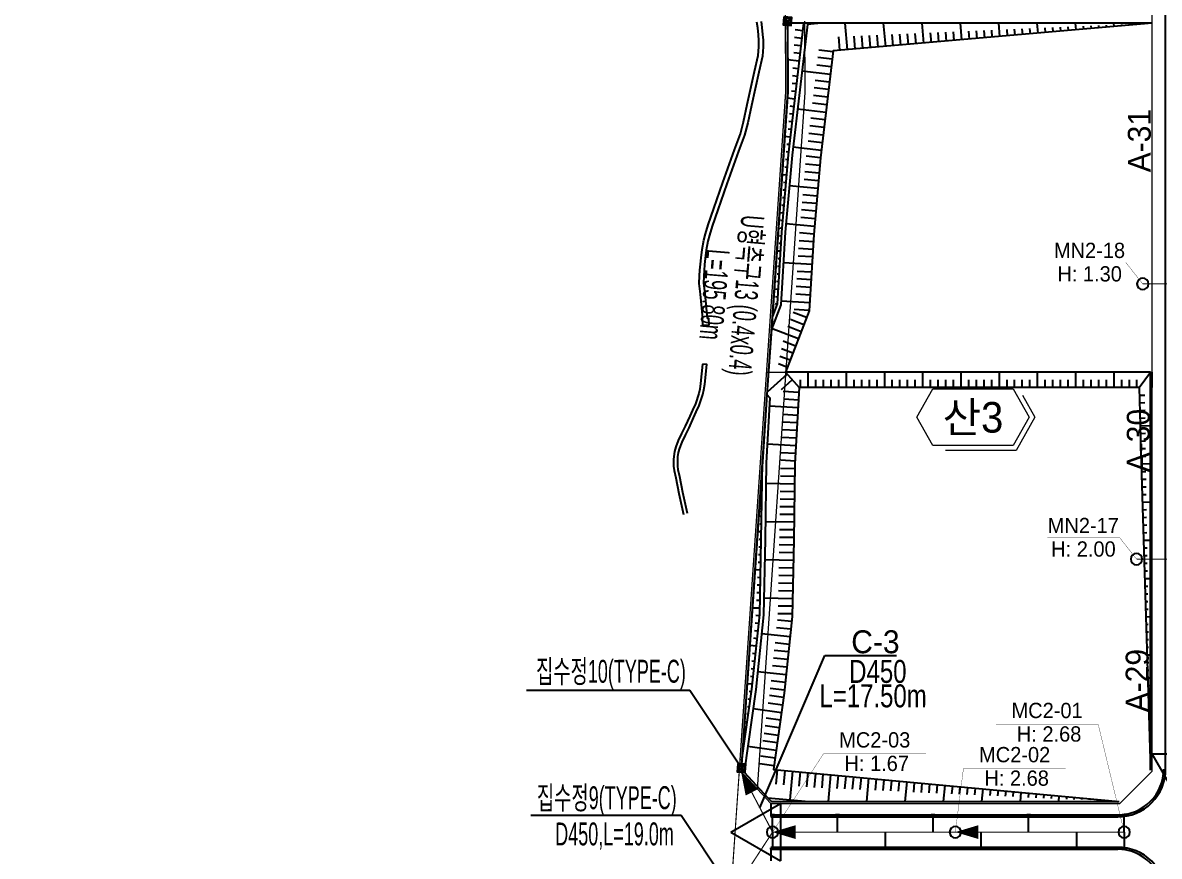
# Model space of a CAD drawing. Extents: x 230860 to 235519, y 342878 to 344985.
# Drawn here: x 231951.5 to 232248.7, y 343612.6 to 343830.7 of the extents above; entities that cross this region are included whole.
import ezdxf
from ezdxf.enums import TextEntityAlignment as Align

# ---------------------------------------------------------------- set-up
doc = ezdxf.new("R2010")
doc.units = 0
doc.linetypes.add('PHANTOM2', pattern=[1.25, 0.625, -0.125, 0.125, -0.125, 0.125, -0.125])
for name, color, linetype in [('##L형측구', 8, 'Continuous'), ('##보도', 3, 'Continuous'), ('#00_구역계_금회 변경(210413)', 1, 'Continuous'), ('AZ0803-콘크리트구조물', 7, 'Continuous'), ('CE-SLOP-FILL', 9, 'Continuous'), ('MN info M1', 2, 'Continuous'), ('storm_2호 우수받이', 1, 'Continuous'), ('storm_arrow', 7, 'Continuous'), ('storm_MH', 2, 'Continuous'), ('storm_pipe dia_length', 7, 'Continuous'), ('storm_pipe text', 1, 'Continuous'), ('storm_U형측구', 130, 'Continuous'), ('storm_집수정', 4, 'Continuous'), ('도로시종점', 1, 'Continuous'), ('맨홀지시선', 7, 'Continuous'), ('블록맨홀', 1, 'Continuous')]:
    doc.layers.add(name, color=color, linetype=linetype)
for name, color, linetype, lineweight in [('00_도로_계획선', 7, 'Continuous', 0), ('0_획지경계선', 8, 'Continuous', 5), ('storm_pipe', 160, 'Continuous', 30), ('블럭명', 7, 'Continuous', 0)]:
    doc.layers.add(name, color=color, linetype=linetype, lineweight=lineweight)
doc.styles.get("Standard").update_dxf_attribs({"font": 'Dotum.TTF'})
doc.styles.add('돋움체', font='DotumChe.TTF')
doc.styles.add('스타일1', font='H2HDRM.TTF')
doc.linetypes.add('XUC', pattern='A,0.4,-0.15,["U <",돋움체,S=0.1,R=0,X=-0.1,Y=-0.05],-0.05', length=0.6)

# ---------------------------------------------------------------- blocks, each defined once
blk = doc.blocks.new('집수정')
at = {"layer": 'storm_집수정', "color": 7}
for p, q in [((244926.13, 275597.31), (244923.78, 275599.12)), ((244925.87, 275599.39), (244924.05, 275597.04))]:
    blk.add_line(p, q, dxfattribs=at)
for points in [[(244924.05, 275597.04), (244926.13, 275597.31), (244925.87, 275599.39), (244923.78, 275599.12)], [(244924.31, 275597.37), (244925.8, 275597.57), (244925.61, 275599.05), (244924.12, 275598.86)]]:
    blk.add_lwpolyline(points, close=True, dxfattribs=at)
blk = doc.blocks.new('1')
at = {"layer": 'storm_MH', "flags": 128}
blk.add_lwpolyline([(-0.75, 0, 1), (0.75, 0, 1)], format="xyb", close=True, dxfattribs=at)

msp = doc.modelspace()

# ---------------------------------------------------------------- linework, layer by layer
at = {"layer": '##L형측구'}
for points in [[(232147.092, 343622.897), (232237.911, 343622.897, 0.4142136), (232250.411, 343635.397), (232250.411, 344072.841, 0.4142136), (232234.911, 344088.341), (232067.598, 344088.341), (232036.911, 344134.898)], [(232380.105, 343283.607), (232419.664, 343325.458, 0.4135297), (232419.073, 343347.344), (232397.132, 343368.181), (232388.665, 343381.048), (232307.705, 343457.933, -0.2056301), (232250.411, 343591.355), (232250.411, 343602.395, 0.4200486), (232237.909, 343614.897), (232147.092, 343614.897)]]:
    msp.add_lwpolyline(points, format="xyb", dxfattribs=at)
at = {"layer": '##보도', "color": 8}
for points in [[(232237.911, 343623.397, 0.4142136), (232249.911, 343635.397)], [(232249.911, 343602.397, 0.4142136), (232237.911, 343614.397)]]:
    msp.add_lwpolyline(points, format="xyb", dxfattribs=at)
for points in [[(232147.092, 343626.397), (232147.092, 343623.397)], [(232147.092, 343623.397), (232237.911, 343623.397)], [(232147.092, 343614.397), (232237.911, 343614.397)], [(232147.092, 343614.397), (232147.092, 343611.397)]]:
    msp.add_lwpolyline(points, dxfattribs=at)
at = {"layer": '#00_구역계_금회 변경(210413)', "linetype": 'PHANTOM2', "ltscale": 20, "const_width": 0.3, "flags": 128}
msp.add_lwpolyline([(232023.898, 344289.364), (232030.531, 344289.026), (232043.601, 344288.138), (232080.14, 344285.346), (232097.92, 344284.293), (232117.754, 344282.993), (232125.614, 344282.399), (232137.55, 344281.631), (232157.734, 344280.228), (232177.728, 344278.951), (232198.023, 344277.905), (232218.42, 344278.857), (232233.264, 344282.106), (232245.282, 344286.376), (232249.795, 344288.107), (232254.246, 344289.994), (232258.628, 344292.034), (232262.937, 344294.225), (232267.168, 344296.565), (232271.314, 344299.05), (232275.372, 344301.678), (232279.336, 344304.445), (232283.201, 344307.347), (232286.964, 344310.383), (232290.618, 344313.547), (232294.161, 344316.836), (232297.587, 344320.246), (232313.67, 344336.818), (232316.517, 344339.652), (232319.461, 344342.385), (232322.497, 344345.015), (232325.623, 344347.537), (232328.835, 344349.95), (232332.128, 344352.249), (232335.499, 344354.434), (232338.943, 344356.5), (232342.458, 344358.445), (232346.037, 344360.267), (232349.678, 344361.964), (232353.376, 344363.533), (232357.125, 344364.974), (232360.922, 344366.284), (232364.763, 344367.461), (232368.642, 344368.504), (232372.554, 344369.412), (232376.496, 344370.184), (232380.463, 344370.818), (232384.449, 344371.315), (232452.997, 344378.651), (232454.948, 344378.828), (232456.904, 344378.941), (232458.862, 344378.99), (232460.821, 344378.975), (232462.779, 344378.896), (232464.733, 344378.753), (232466.681, 344378.546), (232468.621, 344378.276), (232470.552, 344377.943), (232479.652, 344375.902), (232481.041, 344375.59), (232483.596, 344374.968), (232486.45, 344374.273), (232495.009, 344372.461), (232499.081, 344371.599), (232538.644, 344362.748), (232557.298, 344357.07), (232563.106, 344355.345), (232564.403, 344354.983), (232565.712, 344354.665), (232567.03, 344354.392), (232568.357, 344354.162), (232569.691, 344353.978), (232571.031, 344353.839), (232572.374, 344353.745), (232573.72, 344353.696), (232575.067, 344353.693), (232576.413, 344353.734), (232577.757, 344353.822), (232579.097, 344353.954), (232580.432, 344354.131), (232598.835, 344356.893), (232598.835, 344356.893), (232615.69, 344360.429), (232622.221, 344361.986), (232625.865, 344362.855), (232625.865, 344362.855), (232628.057, 344363.164), (232630.257, 344363.409), (232632.463, 344363.589), (232634.674, 344363.704), (232636.887, 344363.755), (232727.023, 344364.533), (232729.387, 344364.517), (232731.749, 344364.427), (232751.97, 344362.95), (232759.941, 344362.231), (232763.82, 344361.752), (232765.63, 344361.529), (232770.755, 344360.805), (232775.792, 344360.018), (232783.656, 344358.526), (232791.466, 344356.778), (232799.216, 344354.778), (232806.896, 344352.526), (232814.499, 344350.026), (232822.017, 344347.28), (232829.441, 344344.291), (232836.764, 344341.061), (232843.979, 344337.596), (232889.108, 344314.57), (232889.481, 344309.391), (232881.341, 344266.254), (232877.499, 344246.611), (232874.945, 344232.517), (232874.271, 344218.268), (232875.134, 344209.776), (232882.429, 344185.035), (232895.612, 344149.82), (232922.066, 344102.477), (232926.514, 344094.161), (232980.514, 344014.161), (233008.876, 343976.936), (233012.741, 343966.88), (233016.145, 343887.735), (233019.822, 343868.381), (233044.8, 343774.592), (233048.514, 343693.67), (233049.441, 343688.235), (233067.194, 343632.173), (233067.437, 343629.126), (233063.809, 343533.354), (233064.439, 343522.175), (233066.65, 343513.19), (233069.773, 343505.386), (233076.074, 343497.513), (233086.501, 343489.662), (233097.943, 343482.445), (233107.682, 343477.119), (233111.504, 343458.117), (233108.754, 343456.627), (233108.754, 343456.627), (233101.78, 343447.36), (233096.55, 343445.52), (233091.07, 343439.83), (233084.14, 343428.36), (233080.25, 343421.92), (233079.96, 343405.11), (233076.11, 343391.99), (233061.15, 343374.45), (233058.66, 343365.76), (233054.631, 343358.506), (233052.7, 343355.03), (233049.51, 343341.3), (233049.77, 343339.48), (233030.245, 343335.193), (232974.33, 343277.97), (232971.95, 343277.48), (232966.13, 343276.28), (232965.81, 343276.07), (232937.137, 343257.61), (232818.11, 343134.97), (232811.86, 343128.78), (232723.615, 343039.09), (232720.48, 343029.84), (232714.93, 343028.2), (232708.85, 343027.68), (232702.89, 343025.34), (232684.48, 343022.24), (232675.86, 343014.96), (232656.64, 343016.47), (232650.39, 343016.96), (232638.289, 343018.529), (232634.217, 343019.058), (232632.486, 343019.083), (232506.755, 343150.979), (232371.045, 343280.518), (232230.117, 343412.802), (232224.857, 343417.715), (232195.632, 343445.009), (232179.037, 343460.762), (232168.555, 343473.181), (232153.897, 343495.289), (232142.471, 343517.128), (232140.188, 343522.455), (232136.055, 343538.551), (232135.467, 343554.863), (232135.387, 343561.34), (232135.248, 343572.67), (232136.365, 343598.107), (232151.049, 343812.635), (232150.562, 343932.138), (232150.55, 343933.659), (232150.434, 343938.657), (232150.199, 343943.652), (232149.845, 343948.639), (232149.373, 343953.617), (232148.782, 343958.582), (232148.073, 343963.531), (232147.246, 343968.462), (232146.302, 343973.373), (232145.242, 343978.259), (232144.066, 343983.118), (232142.774, 343987.949), (232141.367, 343992.747), (232139.847, 343997.51), (232138.214, 344002.236), (232136.469, 344006.921), (232134.612, 344011.564), (232132.646, 344016.161), (232130.571, 344020.71), (232128.388, 344025.208), (232126.099, 344029.654), (232123.704, 344034.043), (232121.206, 344038.374), (232118.605, 344042.644), (232115.903, 344046.851), (232091.852, 344083.341), (232067.899, 344083.341), (232034.824, 344133.522), (232018.39, 344158.455), (232018.044, 344158.981), (232015.314, 344163.17), (232012.618, 344167.381), (232009.957, 344171.614), (232007.331, 344175.868), (232004.739, 344180.144), (232002.183, 344184.442), (231999.662, 344188.759), (231997.177, 344193.098), (231994.727, 344197.457), (231992.313, 344201.835), (231989.935, 344206.234), (231988.663, 344208.633), (231980.325, 344221.579), (231979.44, 344223.353), (231977.24, 344227.856), (231975.075, 344232.377), (231972.948, 344236.916), (231970.858, 344241.471), (231968.806, 344246.044), (231966.791, 344250.634), (231964.813, 344255.24), (231962.874, 344259.861), (231960.973, 344264.499), (231959.109, 344269.152), (231957.284, 344273.821), (231955.497, 344278.503), (231955.072, 344279.647), (231953.749, 344283.201), (231952.039, 344287.912), (231951.662, 344288.978), (231952.635, 344288.989), (231960.846, 344288.871), (231961.863, 344288.878), (231968.729, 344288.926), (231974.518, 344289.119), (231985.163, 344289.397), (231990.881, 344289.479), (232002.63, 344289.477), (232002.63, 344289.477), (232010.957, 344289.395), (232021.545, 344289.37)], close=True, dxfattribs=at)
at = {"layer": '00_도로_계획선', "linetype": 'Continuous'}
for points in [[(232246.911, 343634.882), (232246.911, 344072.734)], [(232138.902, 343635.167), (232151.049, 343812.635), (232150.562, 343932.138), (232150.55, 343933.659), (232150.524, 343934.759)], [(232155.974, 343831.066), (232156.05, 343812.474), (232143.571, 343630.167)], [(232138.902, 343635.167), (232147.092, 343626.397)], [(232238.426, 343626.397), (232246.911, 343634.882)], [(232147.092, 343626.397), (232238.426, 343626.397)]]:
    msp.add_lwpolyline(points, dxfattribs=at)
at = {"layer": '0_획지경계선'}
msp.add_lwpolyline([(232146.025, 343739.229), (232246.911, 343739.229)], dxfattribs=at)
at = {"layer": 'AZ0803-콘크리트구조물'}
for points in [[(232129.375, 343753.263, 45.481), (232128.755, 343759.687, 45.227), (232128.431, 343762.464, 45.251), (232128.485, 343764.45, 45.243), (232128.59, 343765.925, 45.243), (232128.705, 343767.486, 45.196), (232128.883, 343769.127, 45.053), (232129.136, 343771.372, 44.958), (232129.593, 343773.804, 44.958), (232130.035, 343775.429, 44.943), (232130.741, 343777.787, 44.887), (232132.194, 343782.065, 44.856), (232134.613, 343788.921, 44.492), (232137.608, 343797.427, 44.61), (232139.217, 343801.595, 44.523), (232140.006, 343804.738, 44.318), (232140.958, 343809.303, 44.128), (232142.905, 343817.968, 44.08), (232143.817, 343822.111, 43.938), (232144.027, 343824.377, 43.875), (232143.983, 343826.05, 43.859), (232143.878, 343827.513, 43.89), (232143.707, 343829.327, 43.89), (232143.504, 343830.876, 43.867)], [(232144.612, 343831.025, 43.867), (232144.819, 343829.452, 43.89), (232144.993, 343827.605, 43.89), (232145.1, 343826.105, 43.859), (232145.147, 343824.34, 43.875), (232144.924, 343821.939, 43.938), (232143.996, 343817.725, 44.08), (232142.052, 343809.066, 44.128), (232141.096, 343804.487, 44.318), (232140.285, 343801.256, 44.523), (232138.658, 343797.041, 44.61), (232135.668, 343788.549, 44.492), (232133.251, 343781.699, 44.856), (232131.807, 343777.446, 44.887), (232131.11, 343775.122, 44.943), (232130.684, 343773.554, 44.958), (232130.243, 343771.206, 44.958), (232129.994, 343769.004, 45.053), (232129.819, 343767.384, 45.196), (232129.705, 343765.844, 45.243), (232129.602, 343764.395, 45.243), (232129.551, 343762.513, 45.251), (232129.867, 343759.806, 45.227), (232130.495, 343753.307, 45.483)], [(232129.173, 343753.255, 45.575), (232129.24, 343751.549, 45.654), (232130.979, 343751.618, 45.654), (232130.911, 343753.324, 45.575), (232130.495, 343753.307, 45.575)], [(232129.375, 343753.263, 45.575), (232129.173, 343753.255, 45.575)], [(232129.271, 343741.333, 45.654), (232128.755, 343736.264, 45.741), (232128.557, 343734.798, 45.741), (232128.327, 343733.674, 45.749), (232127.397, 343730.973, 45.726), (232126.616, 343729.324, 45.741), (232125.941, 343727.718, 45.71), (232124.766, 343725.15, 45.71), (232123.795, 343723.244, 45.789), (232122.897, 343721.332, 45.876), (232122.268, 343719.745, 46.018), (232121.91, 343718.454, 46.002), (232121.732, 343717.187, 46.002), (232121.676, 343716.428, 46.002), (232121.677, 343715.837, 46.002), (232121.677, 343715.429, 46.018), (232121.68, 343714.656, 46.042), (232121.864, 343713.479, 46.161), (232122.251, 343711.638, 46.145), (232123.055, 343707.506, 46.2), (232124.312, 343702.031, 46.327)], [(232125.375, 343702.275, 46.327), (232124.123, 343707.732, 46.2), (232123.32, 343711.854, 46.145), (232122.938, 343713.676, 46.161), (232122.771, 343714.742, 46.042), (232122.768, 343715.432, 46.018), (232122.768, 343715.838, 46.002), (232122.767, 343716.388, 46.002), (232122.817, 343717.071, 46.002), (232122.98, 343718.232, 46.002), (232123.304, 343719.397, 46.018), (232123.9, 343720.901, 45.876), (232124.775, 343722.764, 45.789), (232125.749, 343724.675, 45.71), (232126.941, 343727.28, 45.71), (232127.613, 343728.879, 45.741), (232128.409, 343730.561, 45.726), (232129.381, 343733.386, 45.749), (232129.633, 343734.615, 45.741), (232129.839, 343736.135, 45.741), (232130.356, 343741.223, 45.654), (232129.271, 343741.333, 45.654)]]:
    msp.add_polyline3d(points, dxfattribs=at)
at = {"layer": 'CE-SLOP-FILL', "color": 8}
for p, q in [((232167.212, 343823.64), (232166.61, 343830.566)), ((232177.174, 343824.506), (232176.647, 343830.566)), ((232187.136, 343825.371), (232186.685, 343830.566)), ((232197.099, 343826.237), (232196.723, 343830.566)), ((232207.061, 343827.103), (232206.76, 343830.566)), ((232217.024, 343827.969), (232216.798, 343830.566)), ((232226.986, 343828.835), (232226.836, 343830.566)), ((232228.979, 343829.008), (232228.911, 343829.787)), ((232230.971, 343829.181), (232230.911, 343829.873)), ((232232.964, 343829.354), (232232.911, 343829.96)), ((232234.956, 343829.527), (232234.911, 343830.047)), ((232236.949, 343829.7), (232236.873, 343830.566)), ((232238.941, 343829.873), (232238.911, 343830.22)), ((232240.934, 343830.047), (232240.911, 343830.306)), ((232242.926, 343830.22), (232242.911, 343830.393)), ((232244.919, 343830.393), (232244.911, 343830.48)), ((232155.249, 343826.593), (232153.369, 343826.814)), ((232155.482, 343828.58), (232153.482, 343828.814)), ((232165.219, 343823.467), (232164.911, 343827.016)), ((232169.204, 343823.813), (232168.911, 343827.19)), ((232171.196, 343823.986), (232170.911, 343827.276)), ((232173.189, 343824.159), (232172.911, 343827.363)), ((232175.181, 343824.332), (232174.911, 343827.449)), ((232179.166, 343824.679), (232178.911, 343827.622)), ((232181.159, 343824.852), (232180.911, 343827.709)), ((232183.151, 343825.025), (232182.911, 343827.796)), ((232185.144, 343825.198), (232184.911, 343827.882)), ((232189.129, 343825.545), (232188.911, 343828.055)), ((232191.121, 343825.718), (232190.911, 343828.142)), ((232193.114, 343825.891), (232192.911, 343828.229)), ((232195.106, 343826.064), (232194.911, 343828.315)), ((232199.091, 343826.41), (232198.911, 343828.488)), ((232201.084, 343826.584), (232200.911, 343828.575)), ((232203.076, 343826.757), (232202.911, 343828.661)), ((232205.069, 343826.93), (232204.911, 343828.748)), ((232209.054, 343827.276), (232208.911, 343828.921)), ((232211.046, 343827.449), (232210.911, 343829.008)), ((232213.039, 343827.622), (232212.911, 343829.094)), ((232215.031, 343827.796), (232214.911, 343829.181)), ((232219.016, 343828.142), (232218.911, 343829.354)), ((232221.009, 343828.315), (232220.911, 343829.441)), ((232223.001, 343828.488), (232222.911, 343829.527)), ((232224.994, 343828.661), (232224.911, 343829.614)), ((232155.016, 343824.607), (232153.257, 343824.813)), ((232154.549, 343820.634), (232151.515, 343820.99)), ((232154.782, 343822.621), (232153.145, 343822.813)), ((232163.166, 343821.13), (232159.441, 343821.567)), ((232163.399, 343823.116), (232159.674, 343823.553)), ((232154.316, 343818.648), (232152.92, 343818.812)), ((232162.699, 343817.157), (232155.251, 343818.031)), ((232162.933, 343819.143), (232159.208, 343819.58)), ((232153.85, 343814.675), (232152.695, 343814.811)), ((232154.083, 343816.662), (232152.807, 343816.811)), ((232162.466, 343815.17), (232158.742, 343815.608)), ((232153.617, 343812.689), (232152.582, 343812.81)), ((232162.233, 343813.184), (232158.509, 343813.621)), ((232153.384, 343810.702), (232151.434, 343810.931)), ((232161.767, 343809.211), (232158.043, 343809.648)), ((232162, 343811.198), (232158.276, 343811.635)), ((232152.917, 343806.73), (232152.039, 343806.833)), ((232153.151, 343808.716), (232152.224, 343808.825)), ((232161.534, 343807.225), (232154.085, 343808.099)), ((232152.684, 343804.743), (232151.854, 343804.841)), ((232161.068, 343803.252), (232157.343, 343803.689)), ((232161.301, 343805.239), (232157.576, 343805.676)), ((232152.218, 343800.771), (232150.75, 343800.943)), ((232152.451, 343802.757), (232151.669, 343802.849)), ((232160.834, 343801.266), (232157.11, 343801.703)), ((232151.985, 343798.784), (232151.299, 343798.865)), ((232160.368, 343797.293), (232152.919, 343798.167)), ((232160.601, 343799.28), (232156.877, 343799.717)), ((232151.559, 343794.807), (232150.948, 343794.861)), ((232151.752, 343796.798), (232151.114, 343796.873)), ((232160.135, 343795.307), (232156.411, 343795.744)), ((232151.385, 343792.815), (232150.793, 343792.867)), ((232159.787, 343791.322), (232156.051, 343791.648)), ((232159.961, 343793.314), (232156.225, 343793.64)), ((232151.211, 343790.823), (232150.064, 343790.923)), ((232151.038, 343788.83), (232150.482, 343788.879)), ((232159.613, 343789.33), (232155.878, 343789.655)), ((232150.864, 343786.838), (232150.327, 343786.884)), ((232159.44, 343787.337), (232151.968, 343787.989)), ((232159.266, 343785.345), (232155.53, 343785.671)), ((232150.516, 343782.853), (232150.017, 343782.896)), ((232150.69, 343784.845), (232150.172, 343784.89)), ((232159.092, 343783.352), (232155.356, 343783.678)), ((232150.342, 343780.86), (232149.381, 343780.944)), ((232158.744, 343779.367), (232155.009, 343779.693)), ((232158.918, 343781.36), (232155.182, 343781.686)), ((232149.995, 343776.875), (232149.551, 343776.914)), ((232150.169, 343778.868), (232149.707, 343778.908)), ((232158.571, 343777.375), (232151.099, 343778.027)), ((232149.848, 343774.881), (232149.409, 343774.908)), ((232158.273, 343773.386), (232154.53, 343773.614)), ((232158.397, 343775.382), (232154.661, 343775.708)), ((232149.605, 343770.888), (232148.696, 343770.944)), ((232149.727, 343772.885), (232149.28, 343772.912)), ((232158.152, 343771.39), (232154.409, 343771.618)), ((232149.484, 343768.892), (232149.022, 343768.92)), ((232157.909, 343767.397), (232150.423, 343767.853)), ((232158.03, 343769.394), (232154.287, 343769.621)), ((232149.241, 343764.899), (232148.764, 343764.929)), ((232149.362, 343766.896), (232148.893, 343766.924)), ((232157.787, 343765.401), (232154.044, 343765.629)), ((232149.12, 343762.903), (232148.635, 343762.933)), ((232157.544, 343761.409), (232153.801, 343761.636)), ((232157.666, 343763.405), (232153.923, 343763.633)), ((232148.998, 343760.907), (232148.014, 343760.967)), ((232148.877, 343758.911), (232148.377, 343758.941)), ((232157.423, 343759.412), (232153.68, 343759.64)), ((232148.692, 343756.928), (232148.227, 343757.107)), ((232157.301, 343757.416), (232149.815, 343757.871)), ((232157.18, 343755.42), (232153.272, 343755.657)), ((232147.972, 343755.062), (232147.795, 343755.13)), ((232155.778, 343751.679), (232152.279, 343753.029)), ((232156.497, 343753.545), (232152.999, 343754.895)), ((232154.338, 343747.948), (232147.341, 343750.647)), ((232155.058, 343749.813), (232151.559, 343751.163)), ((232153.618, 343746.082), (232150.392, 343747.326)), ((232152.898, 343744.216), (232149.96, 343745.349)), ((232151.459, 343740.484), (232149.098, 343741.394)), ((232152.179, 343742.35), (232149.529, 343743.372)), ((232151.412, 343738.74), (232146.172, 343734.056)), ((232156.911, 343735.23), (232156.911, 343739.23)), ((232166.911, 343735.23), (232166.911, 343739.23)), ((232176.911, 343735.23), (232176.911, 343739.23)), ((232186.911, 343735.23), (232186.911, 343739.23)), ((232196.911, 343735.231), (232196.911, 343739.231)), ((232206.911, 343735.231), (232206.911, 343739.231)), ((232216.911, 343735.231), (232216.911, 343739.231)), ((232226.911, 343735.231), (232226.911, 343739.231)), ((232236.911, 343735.232), (232236.911, 343739.232)), ((232243.486, 343735.232), (232246.411, 343739.232)), ((232246.911, 343735.232), (232246.911, 343739.232)), ((232152.745, 343737.249), (232149.8, 343734.617)), ((232154.911, 343735.23), (232154.911, 343737.23)), ((232158.911, 343735.23), (232158.911, 343737.23)), ((232160.911, 343735.23), (232160.911, 343737.23)), ((232162.911, 343735.23), (232162.911, 343737.23)), ((232164.911, 343735.23), (232164.911, 343737.23)), ((232168.911, 343735.23), (232168.911, 343737.23)), ((232170.911, 343735.23), (232170.911, 343737.23)), ((232172.911, 343735.23), (232172.911, 343737.23)), ((232174.911, 343735.23), (232174.911, 343737.23)), ((232178.911, 343735.23), (232178.911, 343737.23)), ((232180.911, 343735.23), (232180.911, 343737.23)), ((232182.911, 343735.23), (232182.911, 343737.23)), ((232184.911, 343735.23), (232184.911, 343737.23)), ((232188.911, 343735.23), (232188.911, 343737.23)), ((232190.911, 343735.23), (232190.911, 343737.23)), ((232192.911, 343735.23), (232192.911, 343737.23)), ((232194.911, 343735.231), (232194.911, 343737.231)), ((232198.911, 343735.231), (232198.911, 343737.231)), ((232200.911, 343735.231), (232200.911, 343737.231)), ((232202.911, 343735.231), (232202.911, 343737.231)), ((232204.911, 343735.231), (232204.911, 343737.231)), ((232208.911, 343735.231), (232208.911, 343737.231)), ((232210.911, 343735.231), (232210.911, 343737.231)), ((232212.911, 343735.231), (232212.911, 343737.231)), ((232214.911, 343735.231), (232214.911, 343737.231)), ((232218.911, 343735.231), (232218.911, 343737.231)), ((232220.911, 343735.231), (232220.911, 343737.231)), ((232222.911, 343735.231), (232222.911, 343737.231)), ((232224.911, 343735.231), (232224.911, 343737.231)), ((232228.911, 343735.231), (232228.911, 343737.231)), ((232230.911, 343735.231), (232230.911, 343737.231)), ((232232.911, 343735.231), (232232.911, 343737.231)), ((232234.911, 343735.232), (232234.911, 343737.232)), ((232238.911, 343735.232), (232238.911, 343737.232)), ((232240.911, 343735.232), (232240.911, 343737.232)), ((232242.911, 343735.232), (232242.911, 343737.232)), ((232154.477, 343733.941), (232150.337, 343734.175)), ((232154.364, 343731.944), (232150.62, 343732.156)), ((232243.539, 343733.232), (232244.975, 343733.271)), ((232154.251, 343729.947), (232146.763, 343730.371)), ((232243.593, 343731.233), (232245.002, 343731.271)), ((232243.646, 343729.234), (232245.029, 343729.271)), ((232154.025, 343725.953), (232150.281, 343726.165)), ((232154.138, 343727.95), (232150.394, 343728.162)), ((232243.699, 343727.235), (232245.055, 343727.271)), ((232153.912, 343723.956), (232150.168, 343724.168)), ((232243.753, 343725.235), (232246.411, 343725.306)), ((232243.806, 343723.236), (232245.109, 343723.271)), ((232153.687, 343719.963), (232146.199, 343720.387)), ((232153.8, 343721.96), (232150.055, 343722.172)), ((232243.86, 343721.237), (232245.135, 343721.271)), ((232153.574, 343717.966), (232149.83, 343718.178)), ((232243.913, 343719.237), (232245.162, 343719.271)), ((232243.966, 343717.238), (232245.189, 343717.271)), ((232144.924, 343715.469), (232144.912, 343715.469)), ((232153.403, 343713.97), (232149.653, 343714.025)), ((232153.461, 343715.969), (232149.717, 343716.181)), ((232244.02, 343715.239), (232246.411, 343715.313)), ((232144.866, 343711.469), (232144.746, 343711.471)), ((232144.895, 343713.469), (232144.829, 343713.47)), ((232153.374, 343711.971), (232149.624, 343712.026)), ((232244.082, 343713.24), (232245.247, 343713.276)), ((232244.144, 343711.241), (232245.277, 343711.276)), ((232144.836, 343709.469), (232144.663, 343709.472)), ((232153.345, 343709.971), (232145.845, 343710.081)), ((232153.315, 343707.971), (232149.566, 343708.026)), ((232244.206, 343709.242), (232245.308, 343709.276)), ((232144.807, 343707.47), (232144.352, 343707.476)), ((232144.778, 343705.47), (232144.497, 343705.474)), ((232153.286, 343705.971), (232149.536, 343706.026)), ((232244.267, 343707.243), (232245.339, 343707.276)), ((232244.329, 343705.244), (232246.411, 343705.308)), ((232144.749, 343703.47), (232144.414, 343703.475)), ((232153.228, 343701.972), (232149.478, 343702.027)), ((232153.257, 343703.972), (232149.507, 343704.026)), ((232244.391, 343703.245), (232245.401, 343703.276)), ((232144.69, 343699.47), (232144.248, 343699.477)), ((232144.719, 343701.47), (232144.331, 343701.476)), ((232153.198, 343699.972), (232145.699, 343700.082)), ((232244.453, 343701.246), (232245.432, 343701.276)), ((232244.514, 343699.247), (232245.463, 343699.276)), ((232144.661, 343697.471), (232143.668, 343697.485)), ((232153.14, 343695.972), (232149.39, 343696.027)), ((232153.169, 343697.972), (232149.42, 343698.027)), ((232244.576, 343697.247), (232245.494, 343697.276)), ((232144.591, 343693.471), (232143.993, 343693.483)), ((232144.632, 343695.471), (232144.082, 343695.479)), ((232153.103, 343693.973), (232149.354, 343694.049)), ((232244.638, 343695.248), (232246.411, 343695.303)), ((232244.7, 343693.249), (232245.555, 343693.276)), ((232144.55, 343691.472), (232143.904, 343691.485)), ((232153.021, 343689.974), (232145.523, 343690.127)), ((232153.062, 343691.973), (232149.313, 343692.05)), ((232244.762, 343691.25), (232245.586, 343691.276)), ((232144.469, 343687.472), (232142.985, 343687.503)), ((232144.509, 343689.472), (232143.816, 343689.486)), ((232152.981, 343687.974), (232149.231, 343688.05)), ((232244.823, 343689.251), (232245.617, 343689.276)), ((232244.885, 343687.252), (232245.648, 343687.276)), ((232144.428, 343685.473), (232143.638, 343685.489)), ((232152.899, 343683.975), (232149.15, 343684.051)), ((232152.94, 343685.974), (232149.191, 343686.051)), ((232244.947, 343685.253), (232246.411, 343685.298)), ((232144.346, 343681.474), (232143.461, 343681.492)), ((232144.387, 343683.473), (232143.549, 343683.49)), ((232152.858, 343681.975), (232149.109, 343682.052)), ((232245.009, 343683.254), (232245.71, 343683.276)), ((232245.07, 343681.255), (232245.741, 343681.276)), ((232144.306, 343679.474), (232143.372, 343679.493)), ((232152.818, 343679.976), (232145.319, 343680.129)), ((232152.777, 343677.976), (232149.028, 343678.053)), ((232245.132, 343679.256), (232245.772, 343679.276)), ((232144.265, 343677.475), (232142.301, 343677.515)), ((232144.195, 343675.477), (232143.186, 343675.582)), ((232152.736, 343675.977), (232148.987, 343676.053)), ((232245.194, 343677.257), (232245.803, 343677.276)), ((232245.256, 343675.258), (232246.411, 343675.294)), ((232143.988, 343673.488), (232143.014, 343673.589)), ((232152.378, 343671.995), (232148.648, 343672.383)), ((232152.586, 343673.984), (232148.856, 343674.373)), ((232245.317, 343673.259), (232245.864, 343673.276)), ((232143.573, 343669.509), (232142.67, 343669.603)), ((232143.78, 343671.498), (232142.842, 343671.596)), ((232152.171, 343670.005), (232144.711, 343670.783)), ((232245.379, 343671.26), (232245.895, 343671.276)), ((232245.441, 343669.261), (232245.926, 343669.276)), ((232143.366, 343667.52), (232141.63, 343667.701)), ((232151.756, 343666.027), (232148.026, 343666.416)), ((232151.963, 343668.016), (232148.234, 343668.405)), ((232245.503, 343667.262), (232245.957, 343667.276)), ((232142.951, 343663.541), (232142.154, 343663.625)), ((232143.158, 343665.531), (232142.326, 343665.617)), ((232151.549, 343664.038), (232147.819, 343664.426)), ((232245.565, 343665.263), (232246.411, 343665.289)), ((232245.626, 343663.264), (232246.019, 343663.276)), ((232142.744, 343661.552), (232141.982, 343661.632)), ((232151.134, 343660.059), (232143.675, 343660.837)), ((232151.341, 343662.048), (232147.612, 343662.437)), ((232245.688, 343661.265), (232246.05, 343661.276)), ((232142.329, 343657.574), (232140.946, 343657.718)), ((232142.536, 343659.563), (232141.81, 343659.639)), ((232150.927, 343658.07), (232147.197, 343658.459)), ((232245.75, 343659.266), (232246.081, 343659.276)), ((232245.812, 343657.267), (232246.111, 343657.276)), ((232142.095, 343655.588), (232141.454, 343655.678)), ((232150.469, 343654.097), (232146.755, 343654.621)), ((232150.719, 343656.081), (232146.99, 343656.47)), ((232245.873, 343655.267), (232246.411, 343655.282)), ((232141.536, 343651.627), (232141.038, 343651.697)), ((232141.815, 343653.607), (232141.246, 343653.688)), ((232150.189, 343652.116), (232146.476, 343652.64)), ((232245.926, 343653.268), (232246.169, 343653.275)), ((232245.98, 343651.269), (232246.195, 343651.275)), ((232141.257, 343649.647), (232140.829, 343649.707)), ((232149.91, 343650.136), (232142.483, 343651.184)), ((232149.631, 343648.156), (232145.917, 343648.679)), ((232246.033, 343649.27), (232246.222, 343649.275)), ((232140.977, 343647.666), (232140.265, 343647.767)), ((232140.698, 343645.686), (232140.413, 343645.726)), ((232149.351, 343646.175), (232145.638, 343646.699)), ((232246.086, 343647.27), (232246.249, 343647.275)), ((232140.419, 343643.705), (232140.205, 343643.736)), ((232148.793, 343642.214), (232145.079, 343642.738)), ((232149.072, 343644.195), (232145.359, 343644.719)), ((232246.14, 343645.271), (232246.411, 343645.278)), ((232246.193, 343643.272), (232246.302, 343643.275)), ((232139.86, 343639.745), (232139.789, 343639.755)), ((232140.139, 343641.725), (232139.997, 343641.745)), ((232148.513, 343640.234), (232141.087, 343641.282)), ((232246.246, 343641.272), (232246.329, 343641.275)), ((232147.954, 343636.273), (232144.241, 343636.797)), ((232148.234, 343638.254), (232144.521, 343638.777)), ((232246.3, 343639.273), (232246.355, 343639.275)), ((232246.353, 343637.274), (232246.382, 343637.275)), ((232148.819, 343635.198), (232148.473, 343631.464)), ((232150.811, 343635.013), (232150.464, 343631.279)), ((232152.802, 343634.828), (232152.109, 343627.36)), ((232154.794, 343634.643), (232154.447, 343630.909)), ((232156.785, 343634.458), (232156.438, 343630.724)), ((232158.777, 343634.273), (232158.434, 343630.585)), ((232160.768, 343634.088), (232160.434, 343630.493)), ((232162.759, 343633.903), (232162.109, 343626.897)), ((232164.751, 343633.718), (232164.434, 343630.308)), ((232166.742, 343633.534), (232166.434, 343630.215)), ((232246.406, 343635.275), (232246.411, 343635.275)), ((232168.734, 343633.349), (232168.434, 343630.123)), ((232170.725, 343633.164), (232170.434, 343630.03)), ((232172.717, 343632.979), (232172.152, 343626.897)), ((232174.708, 343632.794), (232174.434, 343629.846)), ((232176.7, 343632.609), (232176.434, 343629.753)), ((232178.691, 343632.424), (232178.434, 343629.661)), ((232180.682, 343632.239), (232180.434, 343629.568)), ((232182.674, 343632.054), (232182.195, 343626.897)), ((232184.665, 343631.869), (232184.434, 343629.383)), ((232186.657, 343631.685), (232186.434, 343629.291)), ((232188.648, 343631.5), (232188.434, 343629.198)), ((232190.64, 343631.315), (232190.434, 343629.106)), ((232192.631, 343631.13), (232192.238, 343626.897)), ((232194.622, 343630.945), (232194.435, 343628.921)), ((232196.614, 343630.76), (232196.435, 343628.829)), ((232198.605, 343630.575), (232198.435, 343628.736)), ((232200.597, 343630.39), (232200.435, 343628.644)), ((232202.588, 343630.205), (232202.281, 343626.897)), ((232204.58, 343630.02), (232204.435, 343628.459)), ((232206.571, 343629.836), (232206.435, 343628.366)), ((232208.562, 343629.651), (232208.435, 343628.274)), ((232210.554, 343629.466), (232210.435, 343628.181)), ((232212.545, 343629.281), (232212.324, 343626.897)), ((232214.537, 343629.096), (232214.435, 343627.996)), ((232216.528, 343628.911), (232216.435, 343627.904)), ((232218.52, 343628.726), (232218.435, 343627.812)), ((232220.511, 343628.541), (232220.435, 343627.719)), ((232222.503, 343628.356), (232222.367, 343626.897)), ((232224.494, 343628.171), (232224.435, 343627.534)), ((232226.485, 343627.987), (232226.435, 343627.442)), ((232228.477, 343627.802), (232228.435, 343627.349)), ((232230.468, 343627.617), (232230.435, 343627.257)), ((232232.46, 343627.432), (232232.41, 343626.897)), ((232234.451, 343627.247), (232234.435, 343627.072)), ((232236.443, 343627.062), (232236.435, 343626.98))]:
    msp.add_line(p, q, dxfattribs=at)
for points in [[(232246.911, 343830.566), (232160.285, 343830.566), (232156.685, 343830.253), (232152.672, 343796.06), (232150.909, 343775.85), (232149.757, 343756.91), (232147.3, 343750.542), (232146.127, 343733.4), (232146.887, 343732.549), (232145.925, 343715.56), (232145.631, 343695.425), (232145.23, 343675.759), (232143.192, 343656.205), (232140.14, 343634.573), (232146.38, 343627.892), (232157.095, 343626.897), (232238.219, 343626.897)], [(232155.715, 343830.566), (232151.476, 343830.566), (232151.549, 343812.619), (232147.3, 343750.542)], [(232155.715, 343830.566), (232151.677, 343796.162), (232149.912, 343775.923), (232148.768, 343757.126), (232147.531, 343753.92)], [(232246.911, 343830.566), (232163.422, 343823.31), (232160.134, 343795.297), (232158.389, 343775.296), (232157.172, 343755.295), (232150.975, 343739.229), (232154.55, 343735.23), (232153.422, 343715.294), (232153.13, 343695.293), (232152.722, 343675.293), (232150.637, 343655.292), (232147.816, 343635.291), (232238.219, 343626.897)], [(232160.285, 343830.566), (232155.715, 343830.566)], [(232246.411, 343739.232), (232150.975, 343739.229)], [(232246.411, 343635.089), (232246.411, 343739.232)], [(232243.486, 343735.232), (232154.55, 343735.23)], [(232243.486, 343735.232), (232244.017, 343715.336), (232244.635, 343695.336), (232245.253, 343675.336), (232245.871, 343655.337), (232246.411, 343635.089)], [(232146.127, 343733.4), (232145.011, 343717.097)], [(232139.581, 343637.764), (232142.199, 343656.327), (232144.231, 343675.821), (232144.631, 343695.442), (232144.926, 343715.596), (232145.011, 343717.097)], [(232145.011, 343717.097), (232139.581, 343637.764)], [(232139.581, 343637.764), (232139.415, 343635.35), (232140.14, 343634.573)], [(232146.38, 343627.892), (232147.309, 343626.897), (232157.095, 343626.897)]]:
    msp.add_lwpolyline(points, dxfattribs=at)
at = {"layer": 'storm_2호 우수받이'}
for p, q in [((232147.592, 343618.897), (232147.592, 343623.397)), ((232164.558, 343618.897), (232164.558, 343623.397)), ((232189.558, 343618.897), (232189.558, 343623.397)), ((232214.558, 343618.897), (232214.558, 343623.397)), ((232239.558, 343618.897), (232239.558, 343623.511)), ((232147.592, 343618.897), (232147.592, 343614.397)), ((232177.058, 343618.897), (232177.058, 343614.397)), ((232202.058, 343618.897), (232202.058, 343614.397)), ((232227.058, 343618.897), (232227.058, 343614.397)), ((232239.558, 343618.897), (232239.558, 343614.284))]:
    msp.add_line(p, q, dxfattribs=at)
for points in [[(232147.092, 343622.997), (232148.092, 343622.997), (232148.092, 343623.397), (232147.092, 343623.397)], [(232164.058, 343622.997), (232165.058, 343622.997), (232165.058, 343623.397), (232164.058, 343623.397)], [(232189.058, 343622.997), (232190.058, 343622.997), (232190.058, 343623.397), (232189.058, 343623.397)], [(232214.058, 343622.997), (232215.058, 343622.997), (232215.058, 343623.397), (232214.058, 343623.397)], [(232239.128, 343623.036), (232240.115, 343623.195), (232240.052, 343623.59), (232239.064, 343623.431)], [(232147.092, 343614.797), (232148.092, 343614.797), (232148.092, 343614.397), (232147.092, 343614.397)], [(232176.558, 343614.797), (232177.558, 343614.797), (232177.558, 343614.397), (232176.558, 343614.397)], [(232201.558, 343614.797), (232202.558, 343614.797), (232202.558, 343614.397), (232201.558, 343614.397)], [(232226.558, 343614.397), (232227.558, 343614.397), (232227.558, 343614.797), (232226.558, 343614.797)], [(232239.128, 343614.773), (232240.115, 343614.615), (232240.052, 343614.22), (232239.064, 343614.378)]]:
    msp.add_lwpolyline(points, close=True, dxfattribs=at)
at = {"layer": 'storm_arrow'}
for points in [[(232139.365, 343634.617, 0, 3.6, 0), (232142.147, 343629.301, 0, 2.977, 0)], [(232147.592, 343618.897, 0, 3.6, 0), (232153.592, 343618.897, 0, 2.977, 0)], [(232195.401, 343618.897, 0, 3.6, 0), (232201.401, 343618.897, 0, 2.977, 0)]]:
    msp.add_lwpolyline(points, format="xyseb", dxfattribs=at)
at = {"layer": 'storm_pipe', "const_width": 0.3, "flags": 128}
for points in [[(232254.411, 343762.341), (232244.411, 343762.341)], [(232254.411, 343690.341), (232242.79, 343690.341)], [(232147.592, 343618.897), (232139.365, 343634.617)], [(232147.592, 343618.897), (232137.199, 343602.976)], [(232195.401, 343618.897), (232147.592, 343618.897)], [(232239.558, 343618.897), (232195.401, 343618.897)]]:
    msp.add_lwpolyline(points, dxfattribs=at)
at = {"layer": 'storm_U형측구', "linetype": 'XUC', "ltscale": 22, "const_width": 0.5, "flags": 128}
msp.add_lwpolyline([(232151.474, 343831.066), (232151.549, 343812.619), (232139.437, 343635.665)], dxfattribs=at)
at = {"layer": 'storm_집수정', "color": 0}
for p, q in [((232144.258, 343625.268), (232161.242, 343665.119)), ((232144.258, 343625.268), (232161.242, 343665.119)), ((232161.242, 343665.119), (232180.004, 343665.119)), ((232161.242, 343665.119), (232180.004, 343665.119)), ((232125.951, 343655.941), (232083.198, 343655.941)), ((232125.951, 343655.941), (232103.557, 343655.941)), ((232139.439, 343635.662), (232125.951, 343655.941)), ((232139.439, 343635.662), (232125.951, 343655.941)), ((232123.714, 343623.252), (232084.357, 343623.252)), ((232123.714, 343623.252), (232101.319, 343623.252)), ((232137.202, 343602.972), (232123.714, 343623.252)), ((232137.202, 343602.972), (232123.714, 343623.252))]:
    msp.add_line(p, q, dxfattribs=at)
at = {"layer": '도로시종점'}
for p, q in [((232254.411, 343626.397), (232246.911, 343639.387)), ((232246.911, 343639.387), (232261.911, 343639.387)), ((232136.714, 343618.897), (232149.704, 343626.397)), ((232149.704, 343626.397), (232149.704, 343611.397)), ((232136.714, 343618.897), (232149.704, 343611.397))]:
    msp.add_line(p, q, dxfattribs=at)
at = {"layer": '맨홀지시선', "color": 1, "const_width": 0.08}
for points in [[(232244.411, 343762.341), (232239.958, 343767.992), (232221.084, 343767.992)], [(232242.79, 343690.341), (232238.337, 343695.992), (232219.462, 343695.992)]]:
    msp.add_lwpolyline(points, dxfattribs=at)
at = {"layer": '맨홀지시선', "color": 30, "const_width": 0.08}
for points in [[(232239.558, 343618.897), (232232.769, 343647.108), (232206.003, 343647.108)], [(232147.592, 343618.897), (232160.919, 343639.414), (232187.684, 343639.414)], [(232195.401, 343618.897), (232197.518, 343635.55), (232224.283, 343635.55)]]:
    msp.add_lwpolyline(points, dxfattribs=at)
at = {"layer": '블럭명'}
for points in [[(232210.553, 343720.018), (232189.478, 343720.018), (232185.334, 343727.434), (232189.478, 343734.85), (232210.553, 343734.85), (232214.698, 343727.434), (232210.553, 343720.018)], [(232212.925, 343733.241), (232216.171, 343727.434), (232211.308, 343718.732), (232192.817, 343718.732)]]:
    msp.add_lwpolyline(points, dxfattribs=at)

# ---------------------------------------------------------------- block references
at = {"layer": 'storm_MH', "xscale": 2, "yscale": 2, "zscale": 2, "rotation": 90}
for p in [(232244.411, 343762.341), (232242.79, 343690.341), (232147.592, 343618.897), (232195.401, 343618.897), (232195.401, 343618.897), (232195.401, 343618.897), (232195.401, 343618.897), (232239.558, 343618.893)]:
    msp.add_blockref('1', p, dxfattribs=at)
at = {"layer": 'storm_집수정', "color": 7, "rotation": 258.7699666360839}
for p in [(9528.853, 637738.845), (9516.818, 637543.44), (9516.818, 637543.44)]:
    msp.add_blockref('집수정', p, dxfattribs=at)

# ---------------------------------------------------------------- texts
at = {"layer": 'MN info M1', "color": 30, "style": '스타일1'}
for s, p in [('MC2-01', (232219.399, 343647.525)), ('H: 2.68', (232219.92, 343641.379)), ('MC2-03', (232174.314, 343639.831)), ('MC2-02', (232210.913, 343635.967)), ('H: 1.67', (232174.835, 343633.685)), ('H: 2.68', (232211.434, 343629.821))]:
    msp.add_text(s, height=4, dxfattribs=at).set_placement(p, align=Align.BOTTOM_CENTER)
at = {"layer": 'storm_pipe dia_length', "width": 0.8}
msp.add_text('D450', height=6, dxfattribs=at).set_placement((232175.135, 343657.947), align=Align.CENTER)
msp.add_text('L=17.50m', height=6, rotation=359.8867, dxfattribs=at).set_placement((232173.866, 343651.56), align=Align.CENTER)
at = {"layer": 'storm_pipe text', "color": 2}
for s, p in [('A-31', (232246.519, 343799.829)), ('A-30', (232246.255, 343721.34)), ('A-29', (232245.954, 343658.531))]:
    msp.add_text(s, height=6, rotation=90, dxfattribs=at).set_placement(p, align=Align.CENTER)
msp.add_text('C-3', height=6, dxfattribs=at).set_placement((232174.491, 343665.701), align=Align.CENTER)
at = {"layer": 'storm_U형측구', "linetype": 'XUC', "ltscale": 22, "width": 0.6}
for s, p in [('U형측구13 (0.4x0.4)', (232137.718, 343759.558)), ('L=195.80m', (232129.418, 343759.794))]:
    msp.add_text(s, height=6, rotation=265.21863, dxfattribs=at).set_placement(p, align=Align.CENTER)
at = {"layer": 'storm_집수정', "color": 0, "ltscale": 22, "width": 0.6}
for s, p in [('집수정10(TYPE-C)', (232105.309, 343657.975)), ('집수정9(TYPE-C)', (232104.232, 343624.894)), ('D450,L=19.0m', (232106.25, 343615.421, -44))]:
    msp.add_text(s, height=6, rotation=0.03924, dxfattribs=at).set_placement(p, align=Align.CENTER)
at = {"layer": '블럭명'}
msp.add_text('산3', height=8, dxfattribs=at).set_placement((232200.016, 343727.434), align=Align.MIDDLE_CENTER)
at = {"layer": '블록맨홀', "style": '스타일1'}
for s, p in [('MN2-18', (232230.491, 343771.124)), ('H: 1.30', (232230.526, 343764.978)), ('MN2-17', (232228.87, 343699.124)), ('H: 2.00', (232228.904, 343692.978))]:
    msp.add_text(s, height=4, dxfattribs=at).set_placement(p, align=Align.MIDDLE_CENTER)

doc.saveas('drawing.dxf')
